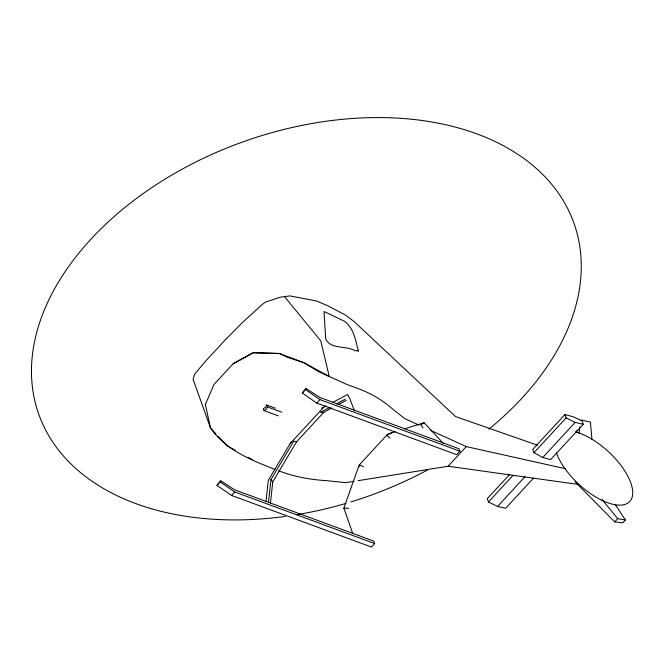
<?xml version="1.0" encoding="UTF-8"?>
<svg xmlns="http://www.w3.org/2000/svg" width="666" height="666" viewBox="0 0 666 666"><rect width="100%" height="100%" fill="white"/><g stroke="black" fill="none" stroke-linecap="round" stroke-linejoin="round"><path stroke-width="1" d="M265.967 501.665L268.281 480.361L291.333 441.575M268.498 502.264L270.962 479.578L293.839 441.083L296.603 441.758L323.843 412.262L331.884 407.983M270.421 503.404L272.76 481.868L296.603 441.758M359.215 466.533L359.498 464.693L386.854 435.073L392.507 432.525M578.962 433.166L579.936 427.089M576.49 432.242L576.989 430.244M275.041 469.455C251.115 460.056 225.699 450 210.531 428.038L205.361 404.595L213.878 384.607L233.083 363.794L253.088 352.639L279.387 353.48L303.813 362.662L329.262 376.49L320.712 340.776L284.515 296.62M205.361 404.595L205.694 403.804M275.324 408.175L266.741 405.011L265.742 407.109L263.345 408.691L264.027 410.606L278.321 415.875M266.741 405.011L267.432 406.926L266.425 409.024L264.027 410.606M216.991 485.414L220.804 480.869L234.732 489.851L373.793 541.133L374.667 543.564L371.462 547.036L231.51 495.429L216.991 485.414L220.804 480.869M302.272 393.073L306.085 388.536L320.005 397.51L459.065 448.792L459.94 451.232L456.734 454.703L316.791 403.096L302.272 393.073L306.085 388.536M231.51 495.429L234.715 491.966L374.667 543.564M316.791 403.096L319.996 399.625L459.94 451.232M290.118 443.623L323.818 407.126M358.033 480.685L448.151 466.242L466.283 446.603L565.467 468.706M509.673 474.392L487.287 498.634L488.478 501.964L497.544 506.46L505.652 508.291L533.474 478.163M564.91 414.577L532.767 449.383L533.957 452.713L542.757 457.5L550.607 459.615L583.274 424.242L582.076 420.912L573.135 416.741L564.91 414.577L566.1 417.907L575.166 422.411L583.274 424.242M488.478 501.964L512.962 475.449M533.957 452.713L566.1 417.907M497.544 506.46L525.041 476.681M542.757 457.5L575.166 422.411M614.676 521.869L617.69 518.606L625.391 520.013L622.793 522.818L614.676 521.869L575.083 481.818M388.578 433.741L386.48 435.356L389.985 438.12M443.331 443.381L424.109 422.752L420.87 424.717L423.002 427.905M233.092 363.811L253.155 352.838L279.387 353.48L287.129 357.184L303.813 362.662L318.514 371.628L346.462 384.265L357.284 388.261A165.884 109.699 -19.7 0 1 392.74 409.174L404.845 418.664L419.022 425.116M321.678 408.266L326.14 405.894M332.384 402.58L347.552 394.522L349.758 398.493L354.495 410.922M330.078 407.234L320.313 412.421L323.843 412.262M336.297 403.929L345.179 399.209M338.137 404.662L346.178 400.391M389.568 433.433L395.487 431.601M404.37 428.854L424.109 422.752M353.937 481.343L345.746 482.659L326.706 480.669A165.884 109.699 -19.7 0 1 280.453 471.453L278.654 470.787M348.776 508.275L343.881 508.091L359.24 464.851L363.519 466.774M448.151 466.242L577.472 484.324M581.077 419.996L590.417 422.061L591.949 439.643M537.512 445.238L455.519 416.558L353.854 321.32L345.063 314.81L327.739 305.736L316.483 300.974L289.877 295.912L280.361 297.161L265.168 302.206L261.946 304.778L242.332 322.602L224.717 340.434L205.511 361.23L194.53 374.359L193.09 379.337L210.531 428.038L216.017 433.982M267.432 406.926L281.726 412.196M430.369 430.269L466.283 446.603M344.838 508.591L343.881 508.091L352.73 533.549M235.165 450.299L226.981 445.854L218.073 436.205M247.885 457.209L252.431 459.682M305.478 389.602L319.996 399.625M220.196 481.943L234.715 491.966M601.972 499.442L617.69 518.606M270.962 479.578L272.76 481.868M615.184 504.337L625.391 520.013M285.373 516.4A284.132 187.912 -19.7 0 1 46.52 304.911A284.132 187.912 -19.7 0 1 458.982 128.097A284.132 187.912 -19.7 0 1 488.919 429.145M427.339 470.079A284.132 187.912 -19.7 0 1 350.857 501.923M345.937 503.396A284.132 187.912 -19.7 0 1 296.553 514.718M575.299 431.843A49.284 22.003 42.8 0 1 629.228 479.062A49.284 22.003 42.8 0 1 607.6 502.713A49.284 22.003 42.8 0 1 556.31 452.597M358.3 350.999L354.995 350.657C346.178 345.388 330.353 349.7 325.691 338.753L324.034 311.488L344.464 321.245C353.763 327.88 355.777 340.801 358.3 350.999"/></g></svg>
